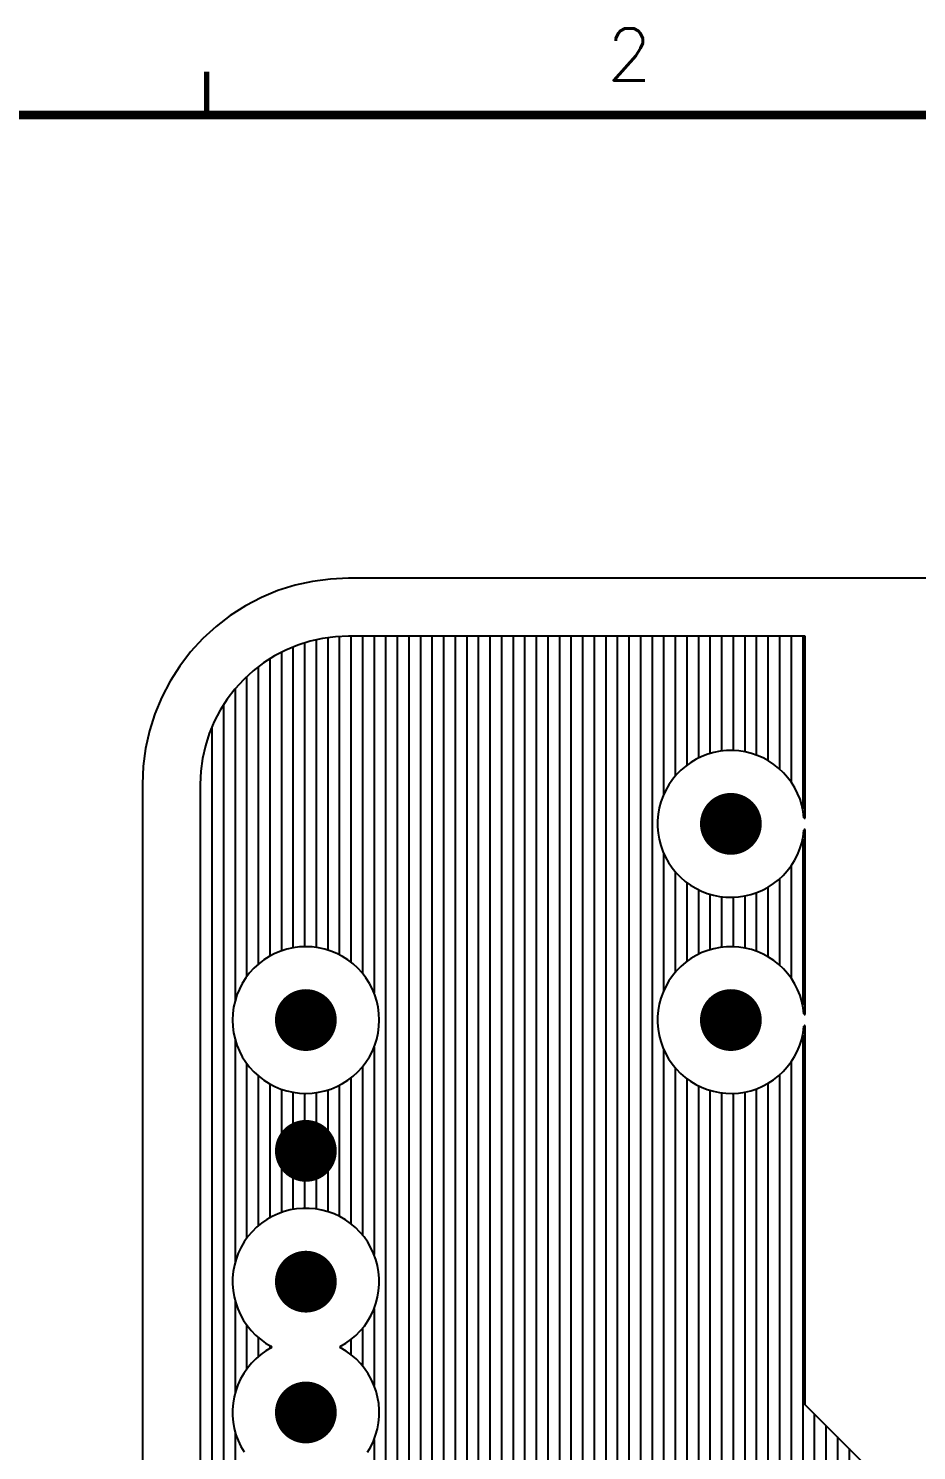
# Model space of a CAD drawing. Extents: x 295 to 953, y 10 to 290.
# Drawn here: x 530.4 to 581.7, y 208 to 290 of the extents above; entities that cross this region are included whole.
import ezdxf
from ezdxf.enums import TextEntityAlignment as Align

# ---------------------------------------------------------------- set-up
doc = ezdxf.new("R2010")
doc.units = 0
doc.header["$LTSCALE"] = 5
doc.header["$MEASUREMENT"] = 0
doc.layers.get('0').update_dxf_attribs({"linetype": 'CONTINUOUS', "lineweight": 25})
for name, color, linetype in [('ART003_PHO', 3, 'CONTINUOUS'), ('문자', 4, 'CONTINUOUS'), ('테두리', 3, 'CONTINUOUS')]:
    doc.layers.add(name, color=color, linetype=linetype)
doc.styles.get("Standard").update_dxf_attribs({"font": 'simplex.shx'})

# ---------------------------------------------------------------- blocks, each defined once
blk = doc.blocks.new('C')
at = {"layer": '테두리'}
for points, const_width in [([(63.75, 287.5), (63.75, 285)], 0.3), ([(15, 285), (15, 15), (405, 15), (405, 285), (15, 285)], 0.5)]:
    blk.add_lwpolyline(points, dxfattribs=dict(at, const_width=const_width))
at = {"layer": '문자'}
blk.add_text('2', height=3, dxfattribs=at).set_placement((88.125, 288.5), align=Align.MIDDLE)

msp = doc.modelspace()

# ---------------------------------------------------------------- linework, layer by layer
at = {"const_width": 1.782}
for points in [[(570.963, 245.016, 1), (570.963, 243.234, 1)], [(546.445, 233.7, 1), (546.445, 231.918, 1)], [(570.963, 233.7, 1), (570.963, 231.918, 1)], [(546.445, 226.156, 1), (546.445, 224.374, 1)], [(546.445, 218.612, 1), (546.445, 216.83, 1)], [(546.445, 211.068, 1), (546.445, 209.286, 1)]]:
    msp.add_lwpolyline(points, format="xyb", close=True, dxfattribs=at)
at = {"layer": 'ART003_PHO', "color": 7}
for p, q in [((544.834, 257.576), (543.877, 257.179)), ((545.823, 257.887), (544.834, 257.576)), ((546.835, 258.111), (545.823, 257.887)), ((547.862, 258.246), (546.835, 258.111)), ((548.898, 258.291), (547.862, 258.246)), ((822.136, 258.291), (548.896, 258.291)), ((543.877, 257.179), (542.957, 256.701)), ((542.083, 256.144), (541.261, 255.513)), ((542.957, 256.701), (542.083, 256.144)), ((541.261, 255.513), (540.497, 254.813)), ((540.497, 254.813), (539.796, 254.049)), ((545.977, 254.436), (545.288, 254.151)), ((545.701, 254.33), (545.701, 236.975)), ((546.687, 254.66), (545.977, 254.436)), ((546.369, 254.568), (546.369, 237.04)), ((547.414, 254.821), (546.687, 254.66)), ((547.037, 254.746), (547.037, 237)), ((548.153, 254.918), (547.414, 254.821)), ((547.706, 254.867), (547.706, 236.849)), ((548.897, 254.95), (548.153, 254.918)), ((548.374, 254.934), (548.374, 236.576)), ((575.217, 254.95), (548.896, 254.95)), ((549.042, 254.95), (549.042, 236.151)), ((549.71, 254.95), (549.71, 235.502)), ((550.379, 254.95), (550.379, 234.371)), ((551.047, 254.95), (551.047, 170.944)), ((551.715, 254.95), (551.715, 170.944)), ((552.383, 254.95), (552.383, 170.944)), ((553.052, 254.95), (553.052, 170.944)), ((553.72, 254.95), (553.72, 170.944)), ((554.388, 254.95), (554.388, 170.944)), ((555.056, 254.95), (555.056, 170.944)), ((555.725, 254.95), (555.725, 170.944)), ((556.393, 254.95), (556.393, 170.944)), ((557.061, 254.95), (557.061, 170.944)), ((557.729, 254.95), (557.729, 170.944)), ((558.398, 254.95), (558.398, 170.944)), ((559.066, 254.95), (559.066, 170.944)), ((559.734, 254.95), (559.734, 170.944)), ((560.402, 254.95), (560.402, 170.944)), ((561.071, 254.95), (561.071, 170.944)), ((561.739, 254.95), (561.739, 180.396)), ((562.407, 254.95), (562.407, 181.201)), ((563.075, 254.95), (563.075, 181.714)), ((563.744, 254.95), (563.744, 182.05)), ((564.412, 254.95), (564.412, 182.253)), ((565.08, 254.95), (565.08, 188.939)), ((565.748, 254.95), (565.748, 190.16)), ((566.417, 254.95), (566.417, 190.838)), ((567.085, 254.95), (567.085, 245.82)), ((567.753, 254.95), (567.753, 246.883)), ((568.421, 254.95), (568.421, 247.509)), ((569.09, 254.95), (569.09, 247.92)), ((569.758, 254.95), (569.758, 248.182)), ((570.426, 254.95), (570.426, 248.323)), ((571.094, 254.95), (571.094, 248.355)), ((571.763, 254.95), (571.763, 248.281)), ((572.431, 254.95), (572.431, 248.094)), ((573.099, 254.95), (573.099, 247.778)), ((573.767, 254.95), (573.767, 247.294)), ((574.436, 254.95), (574.436, 246.543)), ((575.104, 254.95), (575.104, 244.998)), ((575.221, 254.95), (575.217, 254.95)), ((575.224, 254.95), (575.221, 254.95)), ((575.227, 254.949), (575.224, 254.95)), ((575.23, 254.948), (575.227, 254.949)), ((575.233, 254.947), (575.23, 254.948)), ((575.236, 254.945), (575.233, 254.947)), ((575.239, 254.943), (575.236, 254.945)), ((575.241, 254.942), (575.239, 254.943)), ((575.244, 254.939), (575.241, 254.942)), ((575.246, 254.937), (575.244, 254.939)), ((575.248, 254.934), (575.246, 254.937)), ((575.249, 254.932), (575.248, 254.934)), ((575.251, 254.929), (575.249, 254.932)), ((575.252, 254.926), (575.251, 254.929)), ((575.253, 254.923), (575.252, 254.926)), ((575.254, 254.92), (575.253, 254.923)), ((575.254, 254.916), (575.254, 254.92)), ((575.254, 254.913), (575.254, 254.916)), ((575.254, 244.481), (575.254, 254.913)), ((539.796, 254.049), (539.165, 253.227)), ((544.628, 253.807), (543.999, 253.407)), ((544.364, 253.649), (544.364, 236.494)), ((545.288, 254.151), (544.628, 253.807)), ((545.033, 254.026), (545.033, 236.798)), ((539.165, 253.227), (538.608, 252.353)), ((543.408, 252.953), (542.859, 252.45)), ((543.999, 253.407), (543.408, 252.953)), ((543.696, 253.185), (543.696, 236.027)), ((538.608, 252.353), (538.13, 251.434)), ((542.356, 251.901), (541.902, 251.31)), ((542.859, 252.45), (542.356, 251.901)), ((542.36, 251.906), (542.36, 233.913)), ((543.028, 252.615), (543.028, 235.305)), ((538.13, 251.434), (537.733, 250.477)), ((541.902, 251.31), (541.502, 250.682)), ((541.691, 250.995), (541.691, 170.944)), ((537.733, 250.477), (537.421, 249.488)), ((541.502, 250.682), (541.158, 250.021)), ((537.421, 249.488), (537.197, 248.476)), ((541.158, 250.021), (540.872, 249.333)), ((541.023, 249.718), (541.023, 170.944)), ((540.648, 248.623), (540.487, 247.896)), ((540.872, 249.333), (540.648, 248.623)), ((537.197, 248.476), (537.061, 247.449)), ((540.487, 247.896), (540.39, 247.157)), ((568.965, 247.856), (568.652, 247.67)), ((569.293, 248.013), (568.965, 247.856)), ((569.633, 248.143), (569.293, 248.013)), ((569.983, 248.242), (569.633, 248.143)), ((570.341, 248.311), (569.983, 248.242)), ((570.703, 248.349), (570.341, 248.311)), ((571.067, 248.356), (570.703, 248.349)), ((571.43, 248.331), (571.067, 248.356)), ((571.79, 248.275), (571.43, 248.331)), ((572.144, 248.189), (571.79, 248.275)), ((572.488, 248.072), (572.144, 248.189)), ((572.822, 247.927), (572.488, 248.072)), ((573.142, 247.753), (572.822, 247.927)), ((573.446, 247.552), (573.142, 247.753)), ((537.061, 247.449), (537.016, 246.414)), ((540.39, 247.157), (540.357, 246.413)), ((567.823, 246.963), (567.591, 246.682)), ((568.079, 247.222), (567.823, 246.963)), ((568.355, 247.458), (568.079, 247.222)), ((568.652, 247.67), (568.355, 247.458)), ((573.731, 247.326), (573.446, 247.552)), ((573.996, 247.076), (573.731, 247.326)), ((574.238, 246.805), (573.996, 247.076)), ((537.016, 246.411), (537.016, 91.971)), ((540.357, 246.411), (540.357, 170.981)), ((567.203, 246.067), (567.05, 245.737)), ((567.383, 246.383), (567.203, 246.067)), ((567.591, 246.682), (567.383, 246.383)), ((574.457, 246.513), (574.238, 246.805)), ((574.649, 246.204), (574.457, 246.513)), ((574.814, 245.88), (574.649, 246.204)), ((566.925, 245.394), (566.831, 245.043)), ((567.05, 245.737), (566.925, 245.394)), ((574.951, 245.542), (574.814, 245.88)), ((575.058, 245.194), (574.951, 245.542)), ((566.768, 244.684), (566.735, 244.322)), ((566.831, 245.043), (566.768, 244.684)), ((575.134, 244.838), (575.058, 245.194)), ((575.18, 244.477), (575.134, 244.838)), ((575.18, 244.478), (575.181, 244.474)), ((575.181, 244.474), (575.181, 244.471)), ((575.181, 244.471), (575.182, 244.468)), ((575.182, 244.468), (575.183, 244.465)), ((575.183, 244.465), (575.185, 244.463)), ((575.185, 244.463), (575.186, 244.46)), ((575.186, 244.46), (575.188, 244.457)), ((575.188, 244.457), (575.19, 244.455)), ((575.19, 244.455), (575.193, 244.453)), ((575.193, 244.453), (575.195, 244.451)), ((575.195, 244.451), (575.198, 244.449)), ((575.198, 244.449), (575.2, 244.448)), ((575.2, 244.448), (575.203, 244.446)), ((575.203, 244.446), (575.206, 244.445)), ((575.206, 244.445), (575.209, 244.444)), ((575.209, 244.444), (575.212, 244.444)), ((575.212, 244.444), (575.216, 244.444)), ((575.216, 244.444), (575.219, 244.444)), ((575.219, 244.444), (575.222, 244.444)), ((575.222, 244.444), (575.225, 244.444)), ((575.225, 244.444), (575.228, 244.445)), ((575.228, 244.445), (575.231, 244.446)), ((575.231, 244.446), (575.234, 244.447)), ((575.234, 244.447), (575.237, 244.449)), ((575.237, 244.449), (575.239, 244.451)), ((575.239, 244.451), (575.242, 244.453)), ((575.242, 244.453), (575.244, 244.455)), ((575.244, 244.455), (575.246, 244.457)), ((575.246, 244.457), (575.248, 244.46)), ((575.248, 244.46), (575.25, 244.462)), ((575.25, 244.462), (575.251, 244.465)), ((575.251, 244.465), (575.252, 244.468)), ((575.252, 244.468), (575.253, 244.471)), ((575.253, 244.471), (575.254, 244.474)), ((575.254, 244.477), (575.254, 244.481)), ((575.254, 244.474), (575.254, 244.477)), ((566.735, 244.322), (566.734, 243.958)), ((566.734, 243.958), (566.764, 243.595)), ((575.129, 243.381), (575.18, 243.77)), ((575.181, 243.775), (575.18, 243.771)), ((575.182, 243.781), (575.181, 243.778)), ((575.181, 243.778), (575.181, 243.775)), ((575.183, 243.784), (575.182, 243.781)), ((575.185, 243.787), (575.183, 243.784)), ((575.187, 243.789), (575.185, 243.787)), ((575.188, 243.792), (575.187, 243.789)), ((575.191, 243.794), (575.188, 243.792)), ((575.193, 243.796), (575.191, 243.794)), ((575.195, 243.798), (575.193, 243.796)), ((575.198, 243.8), (575.195, 243.798)), ((575.201, 243.802), (575.198, 243.8)), ((575.204, 243.803), (575.201, 243.802)), ((575.206, 243.804), (575.204, 243.803)), ((575.21, 243.805), (575.206, 243.804)), ((575.213, 243.805), (575.21, 243.805)), ((575.216, 243.805), (575.213, 243.805)), ((575.219, 243.805), (575.216, 243.805)), ((575.222, 243.805), (575.219, 243.805)), ((575.225, 243.805), (575.222, 243.805)), ((575.228, 243.804), (575.225, 243.805)), ((575.231, 243.803), (575.228, 243.804)), ((575.234, 243.802), (575.231, 243.803)), ((575.237, 243.8), (575.234, 243.802)), ((575.239, 243.798), (575.237, 243.8)), ((575.242, 243.796), (575.239, 243.798)), ((575.244, 243.794), (575.242, 243.796)), ((575.246, 243.792), (575.244, 243.794)), ((575.248, 243.789), (575.246, 243.792)), ((575.25, 243.786), (575.248, 243.789)), ((575.251, 243.784), (575.25, 243.786)), ((575.252, 243.781), (575.251, 243.784)), ((575.253, 243.778), (575.252, 243.781)), ((575.254, 243.775), (575.253, 243.778)), ((575.254, 243.772), (575.254, 243.775)), ((575.254, 243.768), (575.254, 243.772)), ((575.254, 233.165), (575.254, 243.768)), ((566.764, 243.595), (566.825, 243.236)), ((566.825, 243.236), (566.916, 242.884)), ((566.916, 242.884), (567.038, 242.54)), ((574.94, 242.678), (575.05, 243.026)), ((575.05, 243.026), (575.129, 243.381)), ((575.104, 243.251), (575.104, 233.682)), ((567.038, 242.54), (567.189, 242.209)), ((567.085, 242.429), (567.085, 234.504)), ((567.189, 242.209), (567.367, 241.892)), ((574.439, 241.711), (574.634, 242.019)), ((574.634, 242.019), (574.801, 242.342)), ((574.801, 242.342), (574.94, 242.678)), ((567.367, 241.892), (567.573, 241.591)), ((567.573, 241.591), (567.803, 241.309)), ((567.753, 241.366), (567.753, 235.568)), ((567.803, 241.309), (568.056, 241.048)), ((573.708, 240.903), (573.975, 241.151)), ((573.975, 241.151), (574.219, 241.421)), ((574.219, 241.421), (574.439, 241.711)), ((574.436, 241.706), (574.436, 235.228)), ((568.056, 241.048), (568.332, 240.81)), ((568.332, 240.81), (568.626, 240.596)), ((568.421, 240.74), (568.421, 236.193)), ((568.626, 240.596), (568.938, 240.408)), ((568.938, 240.408), (569.265, 240.248)), ((569.09, 240.329), (569.09, 236.604)), ((572.795, 240.309), (573.116, 240.481)), ((573.099, 240.471), (573.099, 236.462)), ((573.116, 240.481), (573.421, 240.679)), ((573.421, 240.679), (573.708, 240.903)), ((573.767, 240.955), (573.767, 235.978)), ((569.265, 240.248), (569.604, 240.116)), ((569.604, 240.116), (569.954, 240.014)), ((569.758, 240.067), (569.758, 236.866)), ((569.954, 240.014), (570.311, 239.943)), ((570.311, 239.943), (570.673, 239.902)), ((570.426, 239.926), (570.426, 237.007)), ((570.673, 239.902), (571.037, 239.893)), ((571.037, 239.893), (571.4, 239.915)), ((571.094, 239.894), (571.094, 237.039)), ((571.4, 239.915), (571.76, 239.968)), ((571.76, 239.968), (572.114, 240.052)), ((571.763, 239.969), (571.763, 236.965)), ((572.114, 240.052), (572.46, 240.166)), ((572.431, 240.155), (572.431, 236.778)), ((572.46, 240.166), (572.795, 240.309)), ((546.445, 237.041), (546.077, 237.025)), ((546.445, 237.041), (546.077, 237.025)), ((546.814, 237.025), (546.445, 237.041)), ((546.814, 237.025), (546.445, 237.041)), ((571.067, 237.04), (570.703, 237.033)), ((571.43, 237.015), (571.067, 237.04)), ((544.018, 236.276), (543.725, 236.051)), ((544.018, 236.276), (543.725, 236.051)), ((544.329, 236.474), (544.018, 236.276)), ((544.329, 236.474), (544.018, 236.276)), ((544.657, 236.645), (544.329, 236.474)), ((544.657, 236.645), (544.329, 236.474)), ((544.998, 236.786), (544.657, 236.645)), ((544.998, 236.786), (544.657, 236.645)), ((545.35, 236.897), (544.998, 236.786)), ((545.35, 236.897), (544.998, 236.786)), ((545.71, 236.977), (545.35, 236.897)), ((545.71, 236.977), (545.35, 236.897)), ((546.077, 237.025), (545.71, 236.977)), ((546.077, 237.025), (545.71, 236.977)), ((547.18, 236.977), (546.814, 237.025)), ((547.18, 236.977), (546.814, 237.025)), ((547.541, 236.897), (547.18, 236.977)), ((547.541, 236.897), (547.18, 236.977)), ((547.893, 236.786), (547.541, 236.897)), ((547.893, 236.786), (547.541, 236.897)), ((548.234, 236.645), (547.893, 236.786)), ((548.234, 236.645), (547.893, 236.786)), ((548.562, 236.474), (548.234, 236.645)), ((548.562, 236.474), (548.234, 236.645)), ((548.873, 236.276), (548.562, 236.474)), ((548.873, 236.276), (548.562, 236.474)), ((549.166, 236.051), (548.873, 236.276)), ((549.166, 236.051), (548.873, 236.276)), ((568.652, 236.354), (568.355, 236.143)), ((568.965, 236.54), (568.652, 236.354)), ((569.293, 236.698), (568.965, 236.54)), ((569.633, 236.827), (569.293, 236.698)), ((569.983, 236.926), (569.633, 236.827)), ((570.341, 236.995), (569.983, 236.926)), ((570.703, 237.033), (570.341, 236.995)), ((571.79, 236.96), (571.43, 237.015)), ((572.144, 236.873), (571.79, 236.96)), ((572.488, 236.757), (572.144, 236.873)), ((572.822, 236.611), (572.488, 236.757)), ((573.142, 236.437), (572.822, 236.611)), ((573.446, 236.236), (573.142, 236.437)), ((573.731, 236.01), (573.446, 236.236)), ((543.203, 235.529), (542.979, 235.236)), ((543.203, 235.529), (542.979, 235.236)), ((543.453, 235.802), (543.203, 235.529)), ((543.453, 235.802), (543.203, 235.529)), ((543.725, 236.051), (543.453, 235.802)), ((543.725, 236.051), (543.453, 235.802)), ((549.438, 235.802), (549.166, 236.051)), ((549.438, 235.802), (549.166, 236.051)), ((549.688, 235.529), (549.438, 235.802)), ((549.688, 235.529), (549.438, 235.802)), ((549.912, 235.236), (549.688, 235.529)), ((549.912, 235.236), (549.688, 235.529)), ((567.823, 235.647), (567.591, 235.366)), ((568.079, 235.906), (567.823, 235.647)), ((568.355, 236.143), (568.079, 235.906)), ((573.996, 235.76), (573.731, 236.01)), ((574.238, 235.489), (573.996, 235.76)), ((574.457, 235.197), (574.238, 235.489)), ((542.61, 234.597), (542.468, 234.256)), ((542.61, 234.597), (542.468, 234.256)), ((542.78, 234.925), (542.61, 234.597)), ((542.78, 234.925), (542.61, 234.597)), ((542.979, 235.236), (542.78, 234.925)), ((542.979, 235.236), (542.78, 234.925)), ((550.111, 234.925), (549.912, 235.236)), ((550.111, 234.925), (549.912, 235.236)), ((550.281, 234.597), (550.111, 234.925)), ((550.281, 234.597), (550.111, 234.925)), ((550.422, 234.256), (550.281, 234.597)), ((550.422, 234.256), (550.281, 234.597)), ((567.203, 234.751), (567.05, 234.421)), ((567.383, 235.067), (567.203, 234.751)), ((567.591, 235.366), (567.383, 235.067)), ((574.649, 234.888), (574.457, 235.197)), ((574.814, 234.564), (574.649, 234.888)), ((542.357, 233.904), (542.277, 233.544)), ((542.357, 233.904), (542.277, 233.544)), ((542.468, 234.256), (542.357, 233.904)), ((542.468, 234.256), (542.357, 233.904)), ((550.534, 233.904), (550.422, 234.256)), ((550.534, 233.904), (550.422, 234.256)), ((550.613, 233.544), (550.534, 233.904)), ((550.613, 233.544), (550.534, 233.904)), ((566.925, 234.079), (566.831, 233.727)), ((567.05, 234.421), (566.925, 234.079)), ((574.951, 234.226), (574.814, 234.564)), ((575.058, 233.879), (574.951, 234.226)), ((575.134, 233.523), (575.058, 233.879)), ((542.229, 233.178), (542.213, 232.809)), ((542.229, 233.178), (542.213, 232.809)), ((542.277, 233.544), (542.229, 233.178)), ((542.277, 233.544), (542.229, 233.178)), ((550.662, 233.178), (550.613, 233.544)), ((550.662, 233.178), (550.613, 233.544)), ((550.678, 232.809), (550.662, 233.178)), ((550.678, 232.809), (550.662, 233.178)), ((566.735, 233.006), (566.734, 232.642)), ((566.768, 233.369), (566.735, 233.006)), ((566.831, 233.727), (566.768, 233.369)), ((575.18, 233.162), (575.134, 233.523)), ((575.18, 233.162), (575.181, 233.159)), ((575.181, 233.159), (575.181, 233.156)), ((575.181, 233.156), (575.182, 233.153)), ((575.182, 233.153), (575.183, 233.15)), ((575.183, 233.15), (575.185, 233.147)), ((575.185, 233.147), (575.186, 233.144)), ((575.186, 233.144), (575.188, 233.142)), ((575.188, 233.142), (575.19, 233.139)), ((575.19, 233.139), (575.193, 233.137)), ((575.193, 233.137), (575.195, 233.135)), ((575.195, 233.135), (575.198, 233.133)), ((575.198, 233.133), (575.2, 233.132)), ((575.2, 233.132), (575.203, 233.131)), ((575.203, 233.131), (575.206, 233.13)), ((575.206, 233.13), (575.209, 233.129)), ((575.209, 233.129), (575.212, 233.128)), ((575.212, 233.128), (575.216, 233.128)), ((575.216, 233.128), (575.219, 233.128)), ((575.219, 233.128), (575.222, 233.128)), ((575.222, 233.128), (575.225, 233.129)), ((575.225, 233.129), (575.228, 233.129)), ((575.228, 233.129), (575.231, 233.131)), ((575.231, 233.131), (575.234, 233.132)), ((575.234, 233.132), (575.237, 233.133)), ((575.237, 233.133), (575.239, 233.135)), ((575.239, 233.135), (575.242, 233.137)), ((575.242, 233.137), (575.244, 233.139)), ((575.244, 233.139), (575.246, 233.142)), ((575.246, 233.142), (575.248, 233.144)), ((575.248, 233.144), (575.25, 233.147)), ((575.25, 233.147), (575.251, 233.15)), ((575.251, 233.15), (575.252, 233.152)), ((575.252, 233.152), (575.253, 233.155)), ((575.253, 233.155), (575.254, 233.159)), ((575.254, 233.162), (575.254, 233.165)), ((575.254, 233.159), (575.254, 233.162)), ((542.213, 232.809), (542.229, 232.44)), ((542.213, 232.809), (542.229, 232.44)), ((542.229, 232.44), (542.277, 232.074)), ((542.229, 232.44), (542.277, 232.074)), ((550.613, 232.074), (550.662, 232.44)), ((550.613, 232.074), (550.662, 232.44)), ((550.662, 232.44), (550.678, 232.809)), ((550.662, 232.44), (550.678, 232.809)), ((566.734, 232.642), (566.764, 232.279)), ((566.764, 232.279), (566.825, 231.92)), ((575.129, 232.065), (575.18, 232.455)), ((575.181, 232.459), (575.18, 232.456)), ((575.182, 232.465), (575.181, 232.462)), ((575.181, 232.462), (575.181, 232.459)), ((575.183, 232.468), (575.182, 232.465)), ((575.185, 232.471), (575.183, 232.468)), ((575.187, 232.474), (575.185, 232.471)), ((575.188, 232.476), (575.187, 232.474)), ((575.191, 232.478), (575.188, 232.476)), ((575.193, 232.481), (575.191, 232.478)), ((575.195, 232.483), (575.193, 232.481)), ((575.198, 232.484), (575.195, 232.483)), ((575.201, 232.486), (575.198, 232.484)), ((575.204, 232.487), (575.201, 232.486)), ((575.206, 232.488), (575.204, 232.487)), ((575.21, 232.489), (575.206, 232.488)), ((575.213, 232.49), (575.21, 232.489)), ((575.216, 232.49), (575.213, 232.49)), ((575.219, 232.49), (575.216, 232.49)), ((575.222, 232.49), (575.219, 232.49)), ((575.225, 232.489), (575.222, 232.49)), ((575.228, 232.488), (575.225, 232.489)), ((575.231, 232.487), (575.228, 232.488)), ((575.234, 232.486), (575.231, 232.487)), ((575.237, 232.484), (575.234, 232.486)), ((575.239, 232.483), (575.237, 232.484)), ((575.242, 232.481), (575.239, 232.483)), ((575.244, 232.478), (575.242, 232.481)), ((575.246, 232.476), (575.244, 232.478)), ((575.248, 232.473), (575.246, 232.476)), ((575.25, 232.471), (575.248, 232.473)), ((575.251, 232.468), (575.25, 232.471)), ((575.252, 232.465), (575.251, 232.468)), ((575.253, 232.462), (575.252, 232.465)), ((575.254, 232.459), (575.253, 232.462)), ((575.254, 232.456), (575.254, 232.459)), ((575.254, 232.453), (575.254, 232.456)), ((575.254, 210.618), (575.254, 232.453)), ((542.277, 232.074), (542.357, 231.713)), ((542.277, 232.074), (542.357, 231.713)), ((542.357, 231.713), (542.468, 231.361)), ((542.357, 231.713), (542.468, 231.361)), ((542.36, 231.705), (542.36, 218.825)), ((542.468, 231.361), (542.61, 231.02)), ((542.468, 231.361), (542.61, 231.02)), ((550.281, 231.02), (550.422, 231.361)), ((550.281, 231.02), (550.422, 231.361)), ((550.422, 231.361), (550.534, 231.713)), ((550.422, 231.361), (550.534, 231.713)), ((550.534, 231.713), (550.613, 232.074)), ((550.534, 231.713), (550.613, 232.074)), ((566.825, 231.92), (566.916, 231.568)), ((566.916, 231.568), (567.038, 231.225)), ((574.801, 231.026), (574.94, 231.363)), ((574.94, 231.363), (575.05, 231.71)), ((575.05, 231.71), (575.129, 232.065)), ((575.104, 231.935), (575.104, 170.944)), ((542.61, 231.02), (542.78, 230.693)), ((542.61, 231.02), (542.78, 230.693)), ((542.78, 230.693), (542.979, 230.381)), ((542.78, 230.693), (542.979, 230.381)), ((549.912, 230.381), (550.111, 230.693)), ((549.912, 230.381), (550.111, 230.693)), ((550.111, 230.693), (550.281, 231.02)), ((550.111, 230.693), (550.281, 231.02)), ((550.379, 231.246), (550.379, 219.284)), ((567.038, 231.225), (567.189, 230.893)), ((567.085, 231.113), (567.085, 191.28)), ((567.189, 230.893), (567.367, 230.576)), ((567.367, 230.576), (567.573, 230.275)), ((574.439, 230.395), (574.634, 230.703)), ((574.634, 230.703), (574.801, 231.026)), ((542.979, 230.381), (543.203, 230.088)), ((542.979, 230.381), (543.203, 230.088)), ((543.028, 230.312), (543.028, 220.218)), ((543.203, 230.088), (543.453, 229.816)), ((543.203, 230.088), (543.453, 229.816)), ((543.453, 229.816), (543.725, 229.567)), ((543.453, 229.816), (543.725, 229.567)), ((549.166, 229.567), (549.438, 229.816)), ((549.166, 229.567), (549.438, 229.816)), ((549.438, 229.816), (549.688, 230.088)), ((549.438, 229.816), (549.688, 230.088)), ((549.688, 230.088), (549.912, 230.381)), ((549.688, 230.088), (549.912, 230.381)), ((549.71, 230.116), (549.71, 220.414)), ((567.573, 230.275), (567.803, 229.993)), ((567.753, 230.05), (567.753, 191.566)), ((567.803, 229.993), (568.056, 229.732)), ((568.056, 229.732), (568.332, 229.494)), ((573.708, 229.588), (573.975, 229.836)), ((573.975, 229.836), (574.219, 230.105)), ((574.219, 230.105), (574.439, 230.395)), ((574.436, 230.39), (574.436, 170.944)), ((543.696, 229.591), (543.696, 220.939)), ((543.725, 229.567), (544.018, 229.342)), ((543.725, 229.567), (544.018, 229.342)), ((544.018, 229.342), (544.329, 229.144)), ((544.018, 229.342), (544.329, 229.144)), ((544.329, 229.144), (544.657, 228.973)), ((544.329, 229.144), (544.657, 228.973)), ((544.364, 229.123), (544.364, 221.407)), ((544.657, 228.973), (544.998, 228.832)), ((544.657, 228.973), (544.998, 228.832)), ((547.893, 228.832), (548.234, 228.973)), ((547.893, 228.832), (548.234, 228.973)), ((548.234, 228.973), (548.562, 229.144)), ((548.234, 228.973), (548.562, 229.144)), ((548.374, 229.041), (548.374, 221.489)), ((548.562, 229.144), (548.873, 229.342)), ((548.562, 229.144), (548.873, 229.342)), ((548.873, 229.342), (549.166, 229.567)), ((548.873, 229.342), (549.166, 229.567)), ((549.042, 229.467), (549.042, 221.063)), ((568.332, 229.494), (568.626, 229.28)), ((568.421, 229.424), (568.421, 191.727)), ((568.626, 229.28), (568.938, 229.092)), ((568.938, 229.092), (569.265, 228.932)), ((569.09, 229.014), (569.09, 191.778)), ((569.265, 228.932), (569.604, 228.8)), ((572.114, 228.736), (572.46, 228.85)), ((572.431, 228.839), (572.431, 190.127)), ((572.46, 228.85), (572.795, 228.994)), ((572.795, 228.994), (573.116, 229.165)), ((573.099, 229.155), (573.099, 188.862)), ((573.116, 229.165), (573.421, 229.364)), ((573.421, 229.364), (573.708, 229.588)), ((573.767, 229.639), (573.767, 170.944)), ((544.998, 228.832), (545.35, 228.721)), ((544.998, 228.832), (545.35, 228.721)), ((545.033, 228.819), (545.033, 221.711)), ((545.35, 228.721), (545.71, 228.641)), ((545.35, 228.721), (545.71, 228.641)), ((545.701, 228.643), (545.701, 221.888)), ((545.71, 228.641), (546.077, 228.593)), ((545.71, 228.641), (546.077, 228.593)), ((546.077, 228.593), (546.445, 228.577)), ((546.077, 228.593), (546.445, 228.577)), ((546.369, 228.577), (546.369, 221.953)), ((546.445, 228.577), (546.814, 228.593)), ((546.445, 228.577), (546.814, 228.593)), ((546.814, 228.593), (547.18, 228.641)), ((546.814, 228.593), (547.18, 228.641)), ((547.037, 228.618), (547.037, 221.912)), ((547.18, 228.641), (547.541, 228.721)), ((547.18, 228.641), (547.541, 228.721)), ((547.541, 228.721), (547.893, 228.832)), ((547.541, 228.721), (547.893, 228.832)), ((547.706, 228.769), (547.706, 221.762)), ((569.604, 228.8), (569.954, 228.699)), ((569.758, 228.752), (569.758, 191.723)), ((569.954, 228.699), (570.311, 228.627)), ((570.311, 228.627), (570.673, 228.587)), ((570.426, 228.611), (570.426, 191.557)), ((570.673, 228.587), (571.037, 228.577)), ((571.037, 228.577), (571.4, 228.599)), ((571.094, 228.579), (571.094, 191.266)), ((571.4, 228.599), (571.76, 228.652)), ((571.76, 228.652), (572.114, 228.736)), ((571.763, 228.653), (571.763, 190.817)), ((544.51, 221.485), (544.191, 221.303)), ((544.844, 221.639), (544.51, 221.485)), ((545.19, 221.763), (544.844, 221.639)), ((545.546, 221.857), (545.19, 221.763)), ((545.908, 221.919), (545.546, 221.857)), ((546.275, 221.95), (545.908, 221.919)), ((546.643, 221.949), (546.275, 221.95)), ((547.009, 221.916), (546.643, 221.949)), ((547.371, 221.851), (547.009, 221.916)), ((547.726, 221.755), (547.371, 221.851)), ((548.071, 221.629), (547.726, 221.755)), ((548.404, 221.473), (548.071, 221.629)), ((548.723, 221.289), (548.404, 221.473)), ((543.605, 220.859), (543.344, 220.601)), ((543.888, 221.094), (543.605, 220.859)), ((544.191, 221.303), (543.888, 221.094)), ((549.024, 221.078), (548.723, 221.289)), ((549.305, 220.841), (549.024, 221.078)), ((549.565, 220.581), (549.305, 220.841)), ((542.892, 220.021), (542.706, 219.704)), ((543.105, 220.32), (542.892, 220.021)), ((543.344, 220.601), (543.105, 220.32)), ((549.802, 220.299), (549.565, 220.581)), ((550.013, 219.998), (549.802, 220.299)), ((550.197, 219.68), (550.013, 219.998)), ((542.42, 219.027), (542.321, 218.673)), ((542.548, 219.372), (542.42, 219.027)), ((542.706, 219.704), (542.548, 219.372)), ((550.353, 219.347), (550.197, 219.68)), ((550.479, 219.002), (550.353, 219.347)), ((550.575, 218.647), (550.479, 219.002)), ((542.254, 218.311), (542.219, 217.945)), ((542.321, 218.673), (542.254, 218.311)), ((550.64, 218.285), (550.575, 218.647)), ((550.673, 217.918), (550.64, 218.285)), ((542.219, 217.945), (542.216, 217.577)), ((542.216, 217.577), (542.244, 217.211)), ((550.643, 217.184), (550.674, 217.551)), ((550.674, 217.551), (550.673, 217.918)), ((542.244, 217.211), (542.304, 216.848)), ((542.304, 216.848), (542.396, 216.492)), ((542.36, 216.617), (542.36, 211.282)), ((550.487, 216.466), (550.581, 216.822)), ((550.581, 216.822), (550.643, 217.184)), ((542.396, 216.492), (542.518, 216.145)), ((542.518, 216.145), (542.669, 215.81)), ((542.669, 215.81), (542.85, 215.489)), ((550.027, 215.467), (550.209, 215.786)), ((550.209, 215.786), (550.363, 216.12)), ((550.363, 216.12), (550.487, 216.466)), ((550.379, 216.159), (550.379, 211.74)), ((542.85, 215.489), (543.057, 215.185)), ((543.028, 215.225), (543.028, 212.674)), ((543.057, 215.185), (543.29, 214.901)), ((543.29, 214.901), (543.547, 214.638)), ((549.583, 214.881), (549.818, 215.164)), ((549.71, 215.028), (549.71, 212.87)), ((549.818, 215.164), (550.027, 215.467)), ((543.547, 214.638), (543.825, 214.398)), ((543.696, 214.503), (543.696, 213.395)), ((543.825, 214.398), (544.124, 214.183)), ((544.124, 214.183), (544.462, 213.983)), ((548.428, 213.982), (548.745, 214.168)), ((548.745, 214.168), (549.045, 214.381)), ((549.042, 214.379), (549.042, 213.519)), ((549.045, 214.381), (549.325, 214.619)), ((549.325, 214.619), (549.583, 214.881)), ((543.565, 213.279), (543.307, 213.017)), ((543.846, 213.517), (543.565, 213.279)), ((544.145, 213.73), (543.846, 213.517)), ((544.462, 213.916), (544.145, 213.73)), ((544.364, 214.036), (544.364, 213.863)), ((544.465, 213.98), (544.463, 213.982)), ((544.463, 213.917), (544.465, 213.918)), ((544.468, 213.979), (544.465, 213.98)), ((544.465, 213.918), (544.468, 213.92)), ((544.471, 213.977), (544.468, 213.979)), ((544.468, 213.92), (544.47, 213.922)), ((544.47, 213.922), (544.473, 213.924)), ((544.473, 213.974), (544.471, 213.977)), ((544.475, 213.972), (544.473, 213.974)), ((544.473, 213.924), (544.475, 213.927)), ((544.477, 213.969), (544.475, 213.972)), ((544.475, 213.927), (544.477, 213.93)), ((544.478, 213.966), (544.477, 213.969)), ((544.477, 213.93), (544.478, 213.932)), ((544.48, 213.963), (544.478, 213.966)), ((544.478, 213.932), (544.48, 213.935)), ((544.481, 213.96), (544.48, 213.963)), ((544.48, 213.935), (544.481, 213.938)), ((544.481, 213.957), (544.481, 213.96)), ((544.482, 213.954), (544.481, 213.957)), ((544.481, 213.941), (544.482, 213.945)), ((544.481, 213.938), (544.481, 213.941)), ((544.482, 213.951), (544.482, 213.954)), ((544.482, 213.948), (544.482, 213.951)), ((544.482, 213.945), (544.482, 213.948)), ((548.409, 213.954), (548.408, 213.951)), ((548.408, 213.951), (548.408, 213.948)), ((548.408, 213.948), (548.409, 213.945)), ((548.41, 213.96), (548.409, 213.957)), ((548.409, 213.957), (548.409, 213.954)), ((548.409, 213.945), (548.409, 213.941)), ((548.409, 213.941), (548.41, 213.938)), ((548.411, 213.963), (548.41, 213.96)), ((548.41, 213.938), (548.411, 213.935)), ((548.413, 213.966), (548.411, 213.963)), ((548.411, 213.935), (548.413, 213.932)), ((548.414, 213.969), (548.413, 213.966)), ((548.413, 213.932), (548.414, 213.93)), ((548.416, 213.972), (548.414, 213.969)), ((548.414, 213.93), (548.416, 213.927)), ((548.418, 213.974), (548.416, 213.972)), ((548.416, 213.927), (548.418, 213.924)), ((548.42, 213.977), (548.418, 213.974)), ((548.418, 213.924), (548.42, 213.922)), ((548.423, 213.979), (548.42, 213.977)), ((548.42, 213.922), (548.423, 213.92)), ((548.425, 213.981), (548.423, 213.979)), ((548.423, 213.92), (548.425, 213.918)), ((548.428, 213.982), (548.425, 213.981)), ((548.425, 213.918), (548.428, 213.917)), ((548.767, 213.716), (548.428, 213.916)), ((549.065, 213.502), (548.767, 213.716)), ((549.344, 213.262), (549.065, 213.502)), ((549.6, 212.998), (549.344, 213.262)), ((542.863, 212.431), (542.681, 212.112)), ((543.072, 212.734), (542.863, 212.431)), ((543.307, 213.017), (543.072, 212.734)), ((549.833, 212.714), (549.6, 212.998)), ((550.041, 212.41), (549.833, 212.714)), ((542.527, 211.778), (542.403, 211.432)), ((542.681, 212.112), (542.527, 211.778)), ((550.221, 212.09), (550.041, 212.41)), ((550.373, 211.755), (550.221, 212.09)), ((550.495, 211.408), (550.373, 211.755)), ((542.31, 211.076), (542.247, 210.714)), ((542.403, 211.432), (542.31, 211.076)), ((550.586, 211.052), (550.495, 211.408)), ((550.647, 210.689), (550.586, 211.052)), ((542.247, 210.714), (542.217, 210.347)), ((542.217, 210.347), (542.218, 209.98)), ((542.218, 209.98), (542.251, 209.613)), ((550.675, 210.322), (550.647, 210.689)), ((550.672, 209.954), (550.675, 210.322)), ((581.412, 204.46), (575.254, 210.618)), ((575.772, 210.1), (575.772, 170.944)), ((542.251, 209.613), (542.316, 209.251)), ((542.316, 209.251), (542.412, 208.896)), ((550.471, 208.872), (550.57, 209.227)), ((550.57, 209.227), (550.637, 209.588)), ((550.637, 209.588), (550.672, 209.954)), ((576.44, 209.432), (576.44, 170.944)), ((542.36, 209.073), (542.36, 196.194)), ((542.412, 208.896), (542.538, 208.551)), ((542.538, 208.551), (542.694, 208.218)), ((550.185, 208.196), (550.343, 208.528)), ((550.343, 208.528), (550.471, 208.872)), ((550.379, 208.615), (550.379, 196.652)), ((577.109, 208.763), (577.109, 170.944)), ((542.694, 208.218), (542.878, 207.9)), ((549.999, 207.879), (550.185, 208.196)), ((577.777, 208.095), (577.777, 170.944))]:
    msp.add_line(p, q, dxfattribs=at)

# ---------------------------------------------------------------- block references
msp.add_blockref('C', (476.978, 0))

doc.saveas('drawing.dxf')
